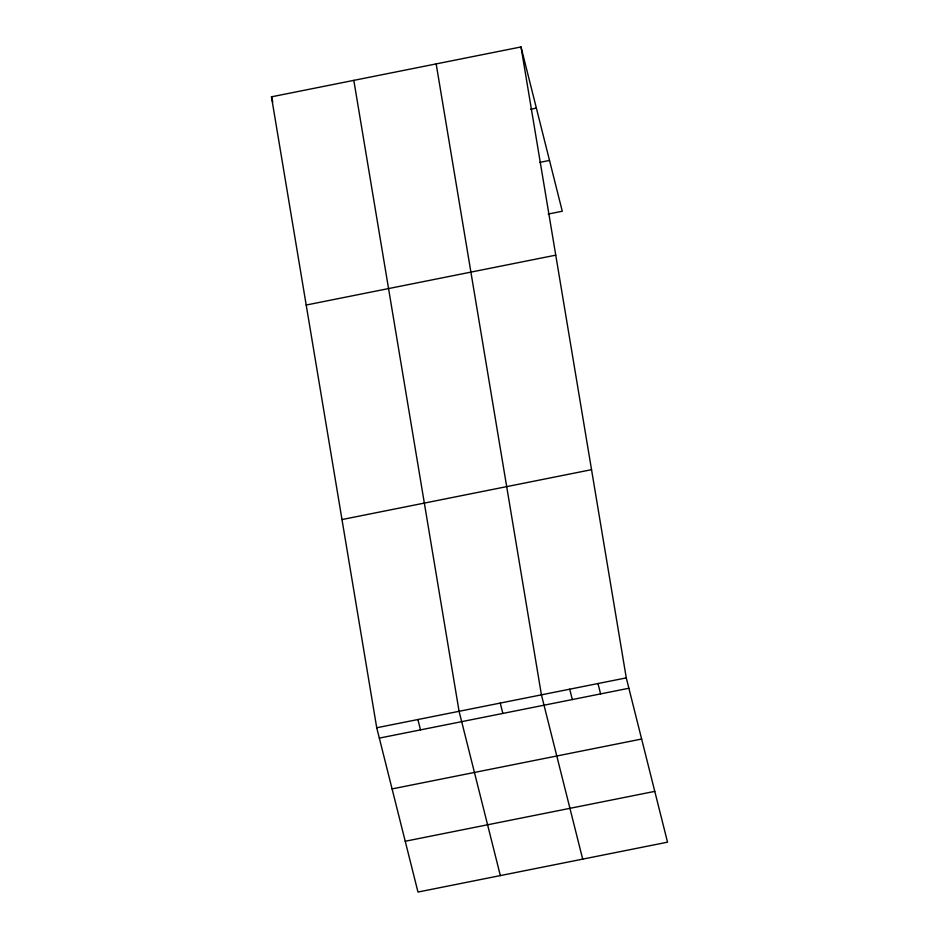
<?xml version="1.0" encoding="UTF-8"?>
<svg xmlns="http://www.w3.org/2000/svg" width="939" height="939" viewBox="0 0 939 939"><rect width="100%" height="100%" fill="white"/><g stroke="black" fill="none" stroke-linecap="round" stroke-linejoin="round"><path stroke-width="1.41" d="M521.016 46.95L626.278 677.888L667.535 842.177L417.984 892.05L376.727 727.76L271.465 96.823L521.016 46.95L562.273 211.24L548.141 214.069M530.711 109.229L536.369 108.102M539.62 162.412L549.515 160.44M306.196 305.034L555.747 255.162M341.984 519.549L591.535 469.676M376.727 727.76L626.278 677.888M379.321 738.113L628.872 688.252M392.079 788.913L641.63 739.04M405.225 841.25L654.776 791.377M597.99 683.545L600.596 693.898M569.715 689.191L572.309 699.555M582.696 859.138L541.427 694.848L436.166 63.911M500.252 703.076L502.846 713.429M500.346 875.594L459.077 711.304L353.815 80.367M271.465 96.823L272.756 101.999M417.902 719.532L420.496 729.885"/></g></svg>
